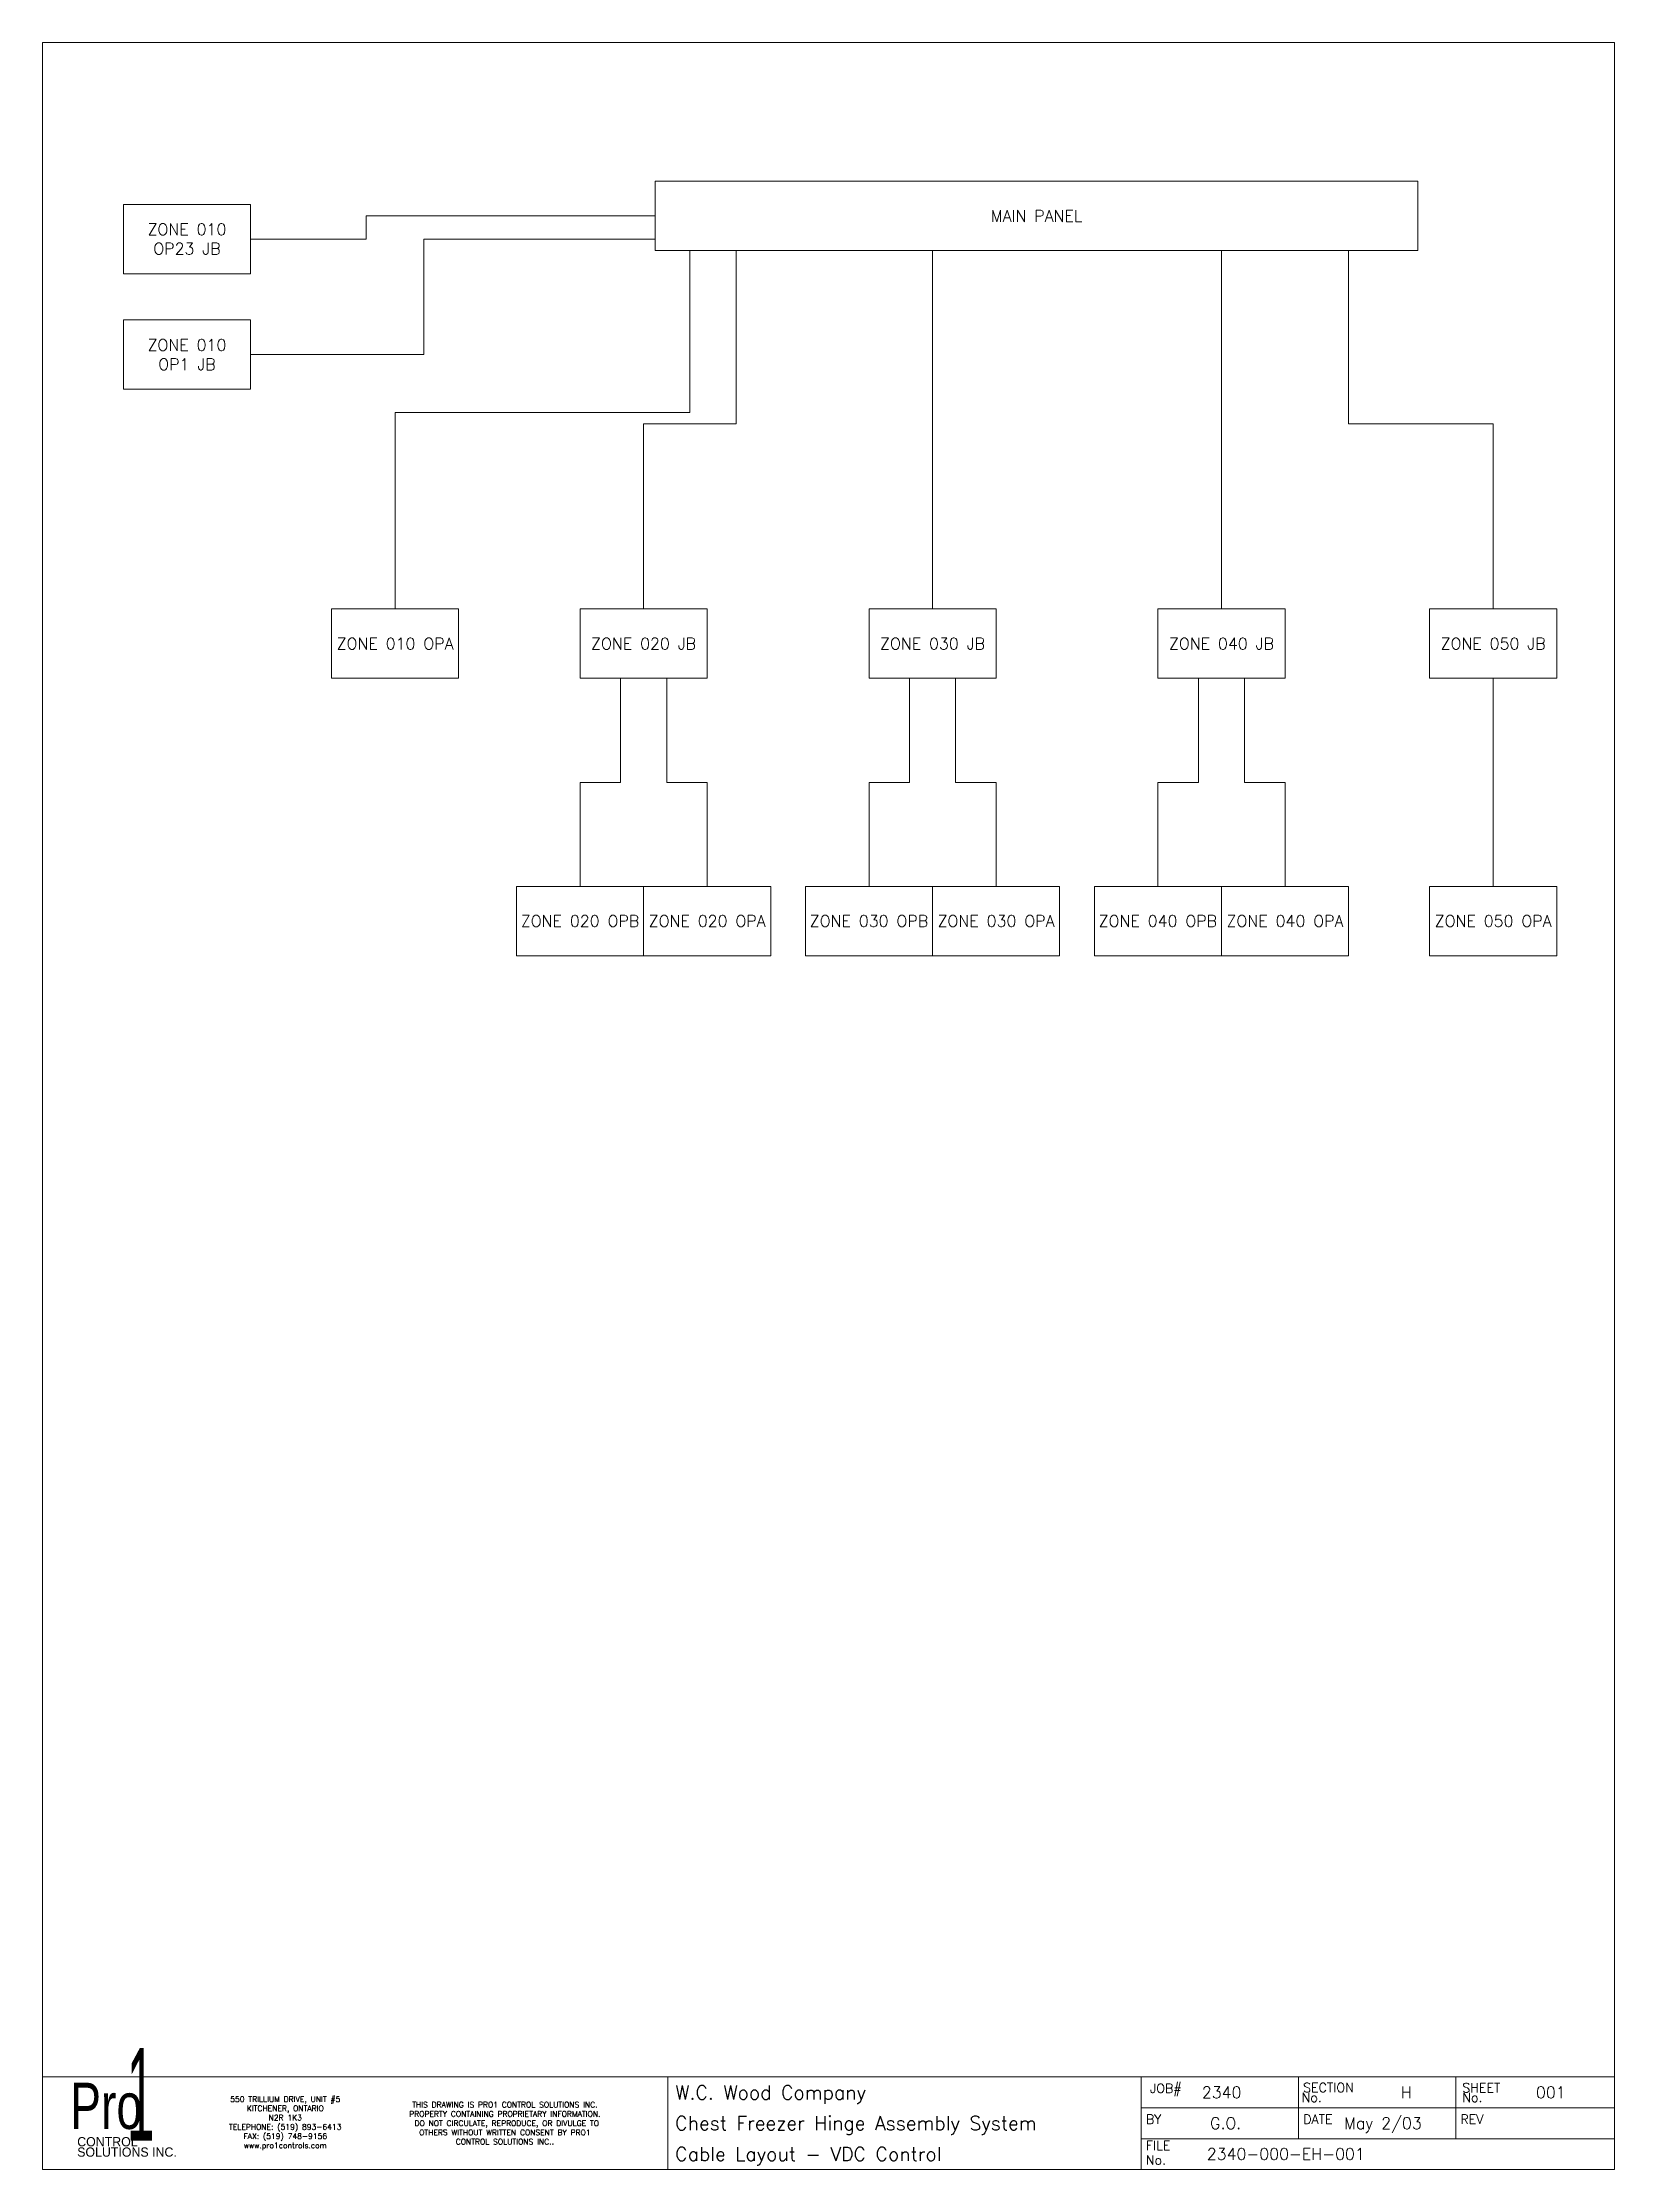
# Model space of a CAD drawing. Header units: inches. Extents: x 0 to 17, y 0 to 23.
import ezdxf
from ezdxf.enums import TextEntityAlignment as Align

# ---------------------------------------------------------------- set-up
doc = ezdxf.new("R2010")
doc.units = ezdxf.units.IN
doc.header["$MEASUREMENT"] = 0
doc.layers.get('0').update_dxf_attribs({"lineweight": 5})
for name, color, linetype, lineweight in [('BOARDER', 5, 'Continuous', 5), ('MISC', 2, 'Continuous', 5), ('PSYMS', 7, 'Continuous', 5), ('Title_Block_Info', 2, 'Continuous', 5), ('WIRES', 7, 'Continuous', 5)]:
    doc.layers.add(name, color=color, linetype=linetype, lineweight=lineweight)
doc.styles.add('SIVAN', font='sivan.TTF', dxfattribs={"height": 1})
doc.styles.add('STACCO', font='STAC222N.TTF', dxfattribs={"height": 1})
doc.styles.get("Standard").update_dxf_attribs({"font": 'romans.shx'})
doc.styles.add('WD', font='romans.shx')

# ---------------------------------------------------------------- blocks, each defined once
blk = doc.blocks.new('TB_P')
at = {"color": 5}
blk.add_line((6.764, 0), (6.764, 1), dxfattribs=at)
at = {"color": 5, "linetype": 'Continuous'}
blk.add_line((15.283, 1), (15.283, 0.667), dxfattribs=at)
blk.add_lwpolyline([(0, 0), (17, 0), (17, 23), (0, 23)], close=True, dxfattribs=at)
at = {"layer": 'BOARDER', "linetype": 'Continuous'}
for p, q in [((0, 1), (17, 1)), ((0, 1), (0, 0)), ((11.882, 1), (11.882, 0.667)), ((11.882, 1), (11.882, 0)), ((11.882, 1), (11.882, 0)), ((11.882, 1), (11.882, 0)), ((13.583, 1), (13.583, 0.667)), ((11.882, 0.667), (17, 0.667)), ((13.583, 0.667), (13.583, 0.333)), ((15.283, 0.667), (15.283, 0.333)), ((11.882, 0.333), (17, 0.333))]:
    blk.add_line(p, q, dxfattribs=at)
at = {"color": 5, "char_height": 0.06, "attachment_point": 5, "style": 'WD'}
for s, insert, width in [('550 TRILLIUM DRIVE, UNIT #5\\PKITCHENER, ONTARIO\\PN2R 1K3\\PTELEPHONE: (519) 893-6413\\PFAX: (519) 748-9156\\Pwww.pro1controls.com', (2.625, 0.5), 1.804), ('THIS DRAWING IS PRO1 CONTROL SOLUTIONS INC. PROPERTY CONTAINING PROPRIETARY INFORMATION.  DO NOT CIRCULATE, REPRODUCE, OR DIVULGE TO OTHERS WITHOUT WRITTEN CONSENT BY PRO1 CONTROL SOLUTIONS INC..', (5, 0.5), 2.264)]:
    blk.add_mtext(s, dxfattribs=dict(at, insert=insert, width=width))
at = {"color": 2, "linetype": 'Continuous', "style": 'WD', "flags": 1}
for tag, p in [('REV1_NO', (1.734, 3.29)), ('REV1_BY', (7.303, 3.29)), ('REV1_DATE', (9.562, 3.29)), ('REV2_NO', (1.734, 3.04)), ('REV2_BY', (7.303, 3.04)), ('REV2_DATE', (9.562, 3.04)), ('REV3_NO', (1.734, 2.79)), ('REV3_BY', (7.303, 2.79)), ('REV3_DATE', (9.562, 2.79)), ('REV4_NO', (1.734, 2.54)), ('REV4_BY', (7.303, 2.54)), ('REV4_DATE', (9.562, 2.54)), ('REV5_NO', (1.734, 2.29)), ('REV5_BY', (7.303, 2.29)), ('REV5_DATE', (9.562, 2.29)), ('REV6_NO', (1.734, 2.04)), ('REV6_BY', (7.303, 2.04)), ('REV6_DATE', (9.562, 2.04)), ('REV7_NO', (1.734, 1.79)), ('REV7_BY', (7.303, 1.79)), ('REV7_DATE', (9.562, 1.79)), ('REV8_NO', (1.734, 1.54)), ('REV8_BY', (7.303, 1.54)), ('REV8_DATE', (9.562, 1.54)), ('REV9_NO', (1.734, 1.29)), ('REV9_BY', (7.303, 1.29)), ('REV9_DATE', (9.562, 1.29))]:
    blk.add_attdef(tag, text='', height=0.15, dxfattribs=at).set_placement(p, align=Align.MIDDLE_CENTER)
for tag, p in [('REV1_CHANGE', (2.292, 3.29)), ('REV2_CHANGE', (2.292, 3.04)), ('REV3_CHANGE', (2.292, 2.79)), ('REV4_CHANGE', (2.292, 2.54)), ('REV5_CHANGE', (2.292, 2.29)), ('REV6_CHANGE', (2.292, 2.04)), ('REV7_CHANGE', (2.292, 1.79)), ('REV8_CHANGE', (2.292, 1.54)), ('REV9_CHANGE', (2.292, 1.29))]:
    blk.add_attdef(tag, text='', height=0.15, dxfattribs=at).set_placement(p, align=Align.MIDDLE_LEFT)
at = {"layer": 'BOARDER', "lineweight": 0}
for s, height, style, width, p in [('1', 1, 'SIVAN', 0.4, (1.062, 0.812)), ('Pro', 0.5, 'STACCO', 0.75, (0.688, 0.688))]:
    blk.add_text(s, height=height, dxfattribs=dict(at, style=style, width=width)).set_placement(p, align=Align.MIDDLE_CENTER)
at = {"layer": 'BOARDER', "linetype": 'Continuous', "style": 'WD'}
for s, p in [('JOB#', (11.976, 0.827)), ('SECTION', (13.633, 0.835)), ('SHEET', (15.354, 0.834)), ('No.', (13.617, 0.729)), ('No.', (15.354, 0.729)), ('BY', (11.933, 0.493)), ('DATE', (13.634, 0.493)), ('REV', (15.334, 0.493)), ('FILE', (11.932, 0.21)), ('No.', (11.932, 0.052))]:
    blk.add_text(s, height=0.1, dxfattribs=at).set_placement(p)
at = {"layer": 'BOARDER', "lineweight": 0, "style": 'STACCO'}
for s, p in [('SOLUTIONS INC.', (0.375, 0.188)), ('CONTROL', (0.375, 0.3))]:
    blk.add_text(s, height=0.1, dxfattribs=at).set_placement(p, align=Align.MIDDLE_LEFT)
at = {"layer": 'Title_Block_Info', "ltscale": 0.1}
for tag, p in [('CUSTOMER', (6.842, 0.833)), ('JOB DESCRIPTION LINE', (6.842, 0.5)), ('DRAWING DESCRIPTION', (6.842, 0.167))]:
    blk.add_attdef(tag, text='', height=0.15, dxfattribs=at).set_placement(p, align=Align.MIDDLE_LEFT)
at = {"layer": 'Title_Block_Info', "ltscale": 0.1, "style": 'WD'}
for tag, p in [('JOB #', (12.752, 0.833)), ('SEC. NO.', (14.75, 0.833)), ('SHT. NO.', (16.312, 0.833)), ('NAME', (12.795, 0.5)), ('DATE', (14.496, 0.5)), ('REV', (16.194, 0.5))]:
    blk.add_attdef(tag, text='', height=0.125, dxfattribs=at).set_placement(p, align=Align.MIDDLE_CENTER)
blk.add_attdef('FILE NUMBER', text='', height=0.125, dxfattribs=at).set_placement((12.591, 0.167), align=Align.MIDDLE_LEFT)

msp = doc.modelspace()

# ---------------------------------------------------------------- linework, layer by layer
at = {"layer": 'PSYMS'}
for points in [[(6.625, 21.5), (14.875, 21.5), (14.875, 20.75), (6.625, 20.75)], [(0.875, 21.25), (2.25, 21.25), (2.25, 20.5), (0.875, 20.5)], [(0.875, 20), (2.25, 20), (2.25, 19.25), (0.875, 19.25)], [(3.125, 16.875), (4.5, 16.875), (4.5, 16.125), (3.125, 16.125)], [(5.813, 16.875), (7.188, 16.875), (7.188, 16.125), (5.813, 16.125)], [(8.938, 16.875), (10.312, 16.875), (10.312, 16.125), (8.938, 16.125)], [(12.062, 16.875), (13.437, 16.875), (13.437, 16.125), (12.062, 16.125)], [(15, 16.875), (16.375, 16.875), (16.375, 16.125), (15, 16.125)], [(5.125, 13.875), (6.5, 13.875), (6.5, 13.125), (5.125, 13.125)], [(6.5, 13.875), (7.875, 13.875), (7.875, 13.125), (6.5, 13.125)], [(8.25, 13.875), (9.625, 13.875), (9.625, 13.125), (8.25, 13.125)], [(9.625, 13.875), (11, 13.875), (11, 13.125), (9.625, 13.125)], [(11.375, 13.875), (12.75, 13.875), (12.75, 13.125), (11.375, 13.125)], [(12.75, 13.875), (14.125, 13.875), (14.125, 13.125), (12.75, 13.125)], [(15, 13.875), (16.375, 13.875), (16.375, 13.125), (15, 13.125)]]:
    msp.add_lwpolyline(points, close=True, dxfattribs=at)
at = {"layer": 'WIRES'}
for p, q in [((6.625, 21.125), (3.5, 21.125)), ((3.5, 20.875), (3.5, 21.125)), ((2.25, 20.875), (3.5, 20.875)), ((6.625, 20.875), (4.125, 20.875)), ((4.125, 20.875), (4.125, 19.625)), ((7, 20.75), (7, 19)), ((7.5, 18.875), (7.5, 20.75)), ((9.625, 16.875), (9.625, 20.75)), ((12.75, 16.875), (12.75, 20.75)), ((14.125, 18.875), (14.125, 20.75)), ((2.25, 19.625), (4.125, 19.625)), ((3.813, 16.875), (3.813, 19)), ((3.813, 19), (5.25, 19)), ((7, 19), (5.25, 19)), ((6.5, 16.875), (6.5, 18.875)), ((6.5, 18.875), (7.5, 18.875)), ((15.688, 18.875), (14.125, 18.875)), ((15.688, 16.875), (15.688, 18.875)), ((6.25, 16.125), (6.25, 15)), ((6.75, 15), (6.75, 16.125)), ((9.375, 16.125), (9.375, 15)), ((9.875, 15), (9.875, 16.125)), ((12.5, 16.125), (12.5, 15)), ((13, 15), (13, 16.125)), ((15.688, 13.875), (15.688, 16.125)), ((5.813, 13.875), (5.813, 15)), ((5.813, 15), (5.875, 15)), ((6.25, 15), (5.875, 15)), ((7.188, 15), (6.75, 15)), ((7.188, 13.875), (7.188, 15)), ((8.938, 13.875), (8.938, 15)), ((8.938, 15), (9, 15)), ((9.375, 15), (9, 15)), ((10.312, 15), (9.875, 15)), ((10.312, 13.875), (10.312, 15)), ((12.062, 13.875), (12.062, 15)), ((12.062, 15), (12.125, 15)), ((12.5, 15), (12.125, 15)), ((13.437, 15), (13, 15)), ((13.437, 13.875), (13.437, 15))]:
    msp.add_line(p, q, dxfattribs=at)

# ---------------------------------------------------------------- block references
ref = msp.add_blockref('TB_P', (0, 0))
ref.add_attrib('CUSTOMER', 'W.C. Wood Company', dxfattribs={"layer": 'MISC', "ltscale": 0.1, "height": 0.15}).set_placement((6.842, 0.833), align=Align.MIDDLE_LEFT)
ref.add_attrib('JOB DESCRIPTION LINE', 'Chest Freezer Hinge Assembly System', dxfattribs={"layer": 'MISC', "ltscale": 0.1, "height": 0.15}).set_placement((6.842, 0.5), align=Align.MIDDLE_LEFT)
ref.add_attrib('DRAWING DESCRIPTION', 'Cable Layout - VDC Control', dxfattribs={"layer": 'MISC', "ltscale": 0.1, "height": 0.15}).set_placement((6.842, 0.167), align=Align.MIDDLE_LEFT)
ref.add_attrib('JOB #', '2340', dxfattribs={"layer": 'MISC', "ltscale": 0.1, "height": 0.125, "style": 'WD'}).set_placement((12.752, 0.833), align=Align.MIDDLE_CENTER)
ref.add_attrib('SEC. NO.', 'H', dxfattribs={"layer": 'MISC', "ltscale": 0.1, "height": 0.125, "style": 'WD'}).set_placement((14.75, 0.833), align=Align.MIDDLE_CENTER)
ref.add_attrib('SHT. NO.', '001', dxfattribs={"layer": 'MISC', "ltscale": 0.1, "height": 0.125, "style": 'WD'}).set_placement((16.312, 0.833), align=Align.MIDDLE_CENTER)
ref.add_attrib('FILE NUMBER', '2340-000-EH-001', dxfattribs={"layer": 'MISC', "ltscale": 0.1, "height": 0.125, "style": 'WD'}).set_placement((12.591, 0.167), align=Align.MIDDLE_LEFT)
ref.add_attrib('NAME', 'G.O.', dxfattribs={"layer": 'MISC', "ltscale": 0.1, "height": 0.125, "style": 'WD'}).set_placement((12.795, 0.5), align=Align.MIDDLE_CENTER)
ref.add_attrib('DATE', 'May 2/03', dxfattribs={"layer": 'MISC', "ltscale": 0.1, "height": 0.125, "style": 'WD'}).set_placement((14.496, 0.5), align=Align.MIDDLE_CENTER)

# ---------------------------------------------------------------- texts
at = {"layer": 'PSYMS', "char_height": 0.125, "width": 1.375, "attachment_point": 5}
for s, insert in [('MAIN PANEL', (10.75, 21.125)), ('ZONE 010 OP23 JB', (1.562, 20.875)), ('ZONE 010 OP1 JB', (1.562, 19.625)), ('ZONE 010 OPA', (3.813, 16.5)), ('ZONE 020 JB', (6.5, 16.5)), ('ZONE 030 JB', (9.625, 16.5)), ('ZONE 040 JB', (12.75, 16.5)), ('ZONE 050 JB', (15.688, 16.5)), ('ZONE 020 OPB', (5.813, 13.5)), ('ZONE 020 OPA', (7.188, 13.5)), ('ZONE 030 OPB', (8.938, 13.5)), ('ZONE 030 OPA', (10.312, 13.5)), ('ZONE 040 OPB', (12.062, 13.5)), ('ZONE 040 OPA', (13.437, 13.5)), ('ZONE 050 OPA', (15.688, 13.5))]:
    msp.add_mtext(s, dxfattribs=dict(at, insert=insert))

doc.saveas('drawing.dxf')
